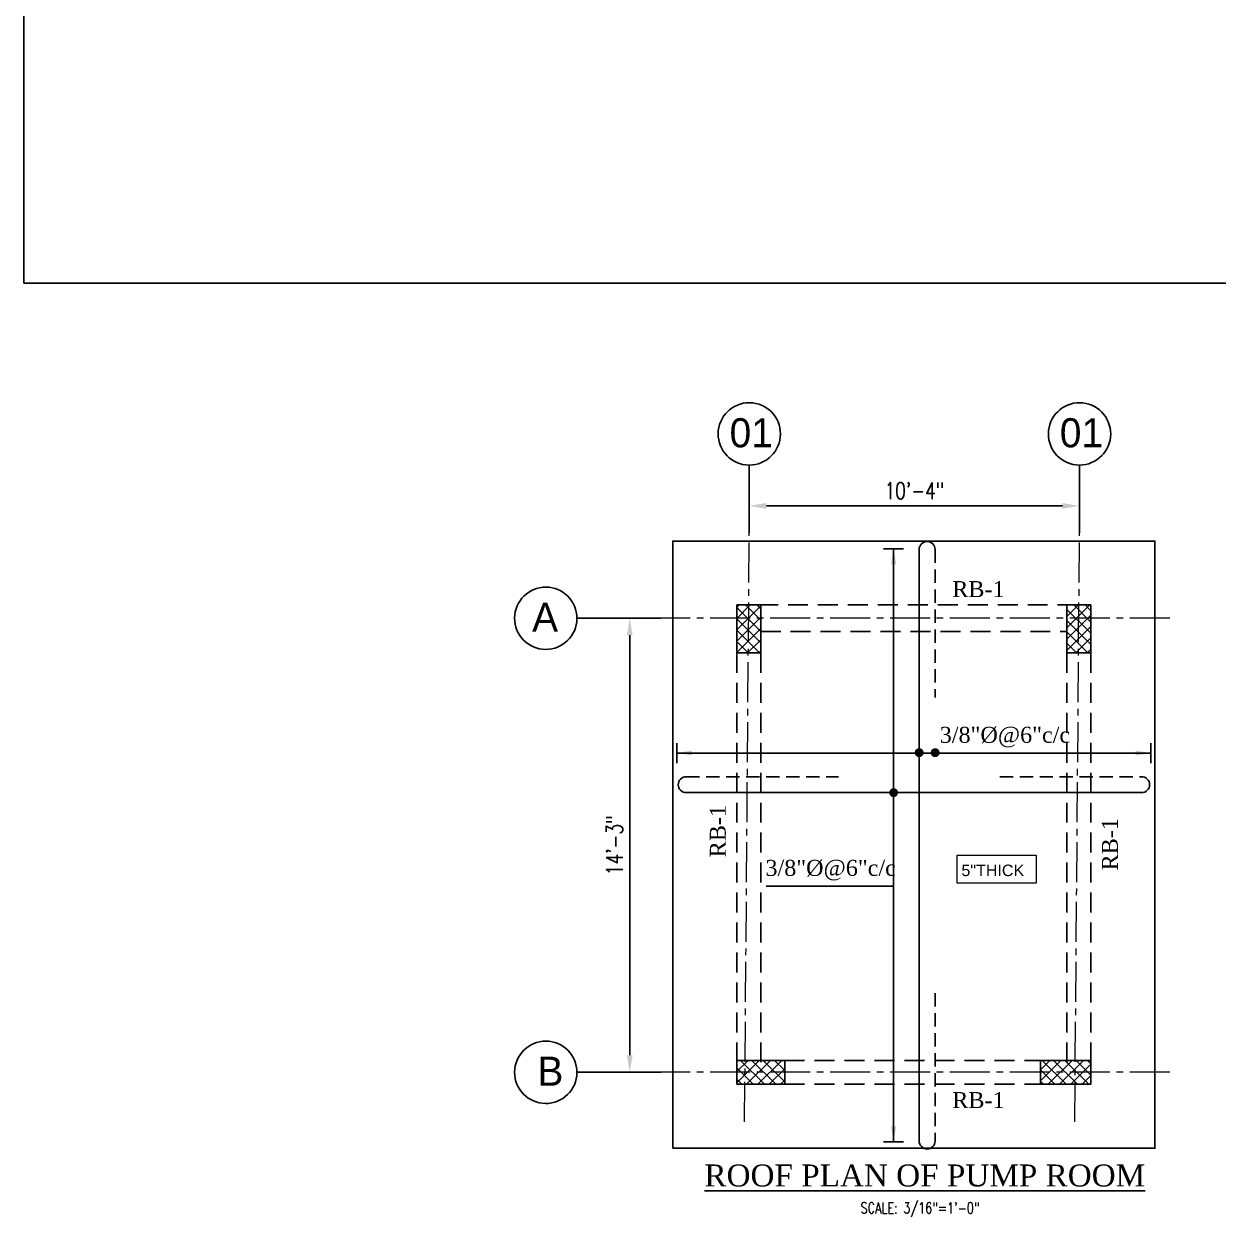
# Model space of a CAD drawing. Extents: x 646770 to 647667, y -185906 to -184623.
# Drawn here: x 646770.3 to 647218.7, y -185906.3 to -185458.3 of the extents above; entities that cross this region are included whole.
import ezdxf
from ezdxf.enums import TextEntityAlignment as Align

# ---------------------------------------------------------------- set-up
doc = ezdxf.new("R2010")
doc.units = 0
doc.header["$LTSCALE"] = 20
doc.header["$MEASUREMENT"] = 0
doc.header["$PDMODE"] = 32
doc.linetypes.add('CENTER2', pattern=[1.125, 0.75, -0.125, 0.125, -0.125])
doc.linetypes.add('HIDDEN', pattern=[0.375, 0.25, -0.125])
doc.layers.get('DEFPOINTS').update_dxf_attribs({"linetype": 'CONTINUOUS'})
doc.layers.add('03--GRID', color=252, linetype='CENTER2', lineweight=18)
for name, color, linetype in [('A-TYP-DIM', 1, 'CONTINUOUS'), ('A-TYP-N-TEXT', 2, 'CONTINUOUS'), ('A-TYP-REIN-ARROW', 1, 'CONTINUOUS'), ('BEAM', 4, 'HIDDEN'), ('DIM', 1, 'CONTINUOUS'), ('FTG-MAR', 2, 'CONTINUOUS'), ('GRID CIRCLE', 2, 'CONTINUOUS'), ('GROUND LEVEL', 8, 'CONTINUOUS'), ('S-TEXT', 2, 'CONTINUOUS'), ('Steel', 6, 'CONTINUOUS'), ('TEXT-AXIS', 93, 'CONTINUOUS'), ('TIE', 1, 'CONTINUOUS')]:
    doc.layers.add(name, color=color, linetype=linetype)
doc.styles.add('AERIAL', font='times.ttf')
doc.styles.add('QASIM', font='arial.ttf')
doc.styles.add('rizwan', font='romans.shx', dxfattribs={"width": 0.75})
doc.styles.add('ROMANS', font='times.ttf')
doc.styles.add('SECTION TX', font='romans.shx', dxfattribs={"width": 0.7})
doc.styles.add('style1', font='romans.shx')
doc.dimstyles.new('STYLE-64', dxfattribs={"dimscale": 64, "dimtxt": 0.09375, "dimasz": 0.09375, "dimexe": 0.0625, "dimexo": 0.0625, "dimgap": 0.03125, "dimtad": 1, "dimzin": 3, "dimdsep": 46, "dimlunit": 4, "dimtxsty": 'rizwan', "dimcen": 0.125, "dimdle": 4, "dimclrd": 1, "dimclre": 1, "dimclrt": 2, "dimadec": 0, "dimazin": 0, "dimtfac": 0.5, "dimtix": 1, "dimtmove": 2, "dimatfit": 3, "dimfxl": 0, "dimfrac": 1, "dimtolj": 1, "dimtzin": 3, "dimarcsym": 0})

# ---------------------------------------------------------------- blocks, each defined once
blk = doc.blocks.new('DO')
at = {"layer": 'Steel', "const_width": 1.25}
blk.add_lwpolyline([(-0.625, 0, 1), (0.625, 0, 1)], format="xyb", close=True, dxfattribs=at)
blk = doc.blocks.new('TIE')
at = {"layer": 'A-TYP-REIN-ARROW', "color": 6, "ltscale": 1.5}
blk.add_line((0, 3.75), (0, -3.75), dxfattribs=at)
at = {"layer": 'A-TYP-REIN-ARROW', "ltscale": 1.5}
blk.add_solid([(-5.76, 0.96), (-5.76, -0.96), (0, 0)], dxfattribs=at)
blk = doc.blocks.new('*D111')
at = {"layer": 'A-TYP-DIM', "color": 1, "lineweight": -2, "ltscale": 1.5, "transparency": 16777216}
for p, q in [((647006.8, -185681.45), (646993.81, -185681.45)), ((646997.81, -185687.85), (646997.81, -185845.55)), ((647006.8, -185851.95), (646993.81, -185851.95))]:
    blk.add_line(p, q, dxfattribs=at)
at = {"layer": 'A-TYP-DIM', "color": 1, "ltscale": 1.5, "transparency": 16777216}
for points in [[(646996.74, -185687.85), (646998.88, -185687.85), (646997.81, -185681.45)], [(646996.74, -185845.55), (646998.88, -185845.55), (646997.81, -185851.95)]]:
    blk.add_solid(points, dxfattribs=at)
at = {"layer": 'DEFPOINTS', "color": 0, "ltscale": 1.5, "transparency": 16777216}
for p in [(647014.8, -185681.45), (646997.81, -185851.95), (647014.8, -185851.95)]:
    blk.add_point(p, dxfattribs=at)
at = {"layer": 'A-TYP-DIM', "color": 2, "ltscale": 1.5, "transparency": 16777216, "insert": (646992.09, -185766.7), "char_height": 6.25, "attachment_point": 5, "rotation": 90, "style": 'rizwan'}
blk.add_mtext('\\A1;14\'-3"', dxfattribs=at)
blk = doc.blocks.new('*D112')
at = {"layer": 'A-TYP-DIM', "color": 1, "lineweight": -2, "ltscale": 1.5, "transparency": 16777216}
for p, q in [((647042.69, -185641.34), (647042.69, -185635.27)), ((647166.69, -185641.34), (647166.69, -185635.27)), ((647049.09, -185639.27), (647160.29, -185639.27))]:
    blk.add_line(p, q, dxfattribs=at)
at = {"layer": 'A-TYP-DIM', "color": 1, "ltscale": 1.5, "transparency": 16777216}
for points in [[(647049.09, -185638.2), (647049.09, -185640.33), (647042.69, -185639.27)], [(647160.29, -185638.2), (647160.29, -185640.33), (647166.69, -185639.27)]]:
    blk.add_solid(points, dxfattribs=at)
at = {"layer": 'DEFPOINTS', "color": 0, "ltscale": 1.5, "transparency": 16777216}
for p in [(647166.69, -185639.27), (647042.69, -185649.34), (647166.69, -185649.34)]:
    blk.add_point(p, dxfattribs=at)
at = {"layer": 'A-TYP-DIM', "color": 2, "ltscale": 1.5, "transparency": 16777216, "insert": (647104.69, -185633.55), "char_height": 6.25, "attachment_point": 5, "style": 'rizwan'}
blk.add_mtext('\\A1;10\'-4"', dxfattribs=at)

msp = doc.modelspace()

# ---------------------------------------------------------------- hatches: boundary and pattern name
at = {"layer": 'GROUND LEVEL'}
h = msp.add_hatch(dxfattribs=at)
h.set_pattern_fill('ANSI37', color=256, scale=24, style=0)
h.set_pattern_definition([(45, (646895.7895, -184839.4202), (-2.12132, 2.12132), []), (135, (646895.7895, -184839.4202), (-2.12132, -2.12132), [])])
h.paths.add_polyline_path([(647037.97173, -185676.45161), (647046.97173, -185676.45161), (647046.97173, -185694.45161), (647037.97173, -185694.45161)])
h = msp.add_hatch(dxfattribs=at)
h.set_pattern_fill('ANSI37', color=256, scale=24, style=0)
h.set_pattern_definition([(45, (646891.7895, -184839.4202), (-2.12132, 2.12132), []), (135, (646891.7895, -184839.4202), (-2.12132, -2.12132), [])])
h.paths.add_polyline_path([(647170.97173, -185676.45161), (647161.97173, -185676.45161), (647161.97173, -185694.45161), (647170.97173, -185694.45161)])
h = msp.add_hatch(dxfattribs=at)
h.set_pattern_fill('ANSI37', color=256, scale=24, style=0)
h.set_pattern_definition([(45, (646900.7895, -184949.4202), (-2.12132, 2.12132), []), (135, (646900.7895, -184949.4202), (-2.12132, -2.12132), [])])
h.paths.add_polyline_path([(647037.97173, -185856.45161), (647037.97173, -185847.45161), (647055.97173, -185847.45161), (647055.97173, -185856.45161)])
h = msp.add_hatch(dxfattribs=at)
h.set_pattern_fill('ANSI37', color=256, scale=24, style=0)
h.set_pattern_definition([(45, (646886.7895, -184949.4202), (-2.12132, 2.12132), []), (135, (646886.7895, -184949.4202), (-2.12132, -2.12132), [])])
h.paths.add_polyline_path([(647170.97173, -185856.45161), (647170.97173, -185847.45161), (647151.97173, -185847.45161), (647151.97173, -185856.45161)])

# ---------------------------------------------------------------- linework, layer by layer
at = {"layer": '03--GRID'}
for p, q in [((647040.93503, -185870.48512), (647042.76622, -185639.26747)), ((647164.93503, -185870.48512), (647166.76622, -185639.26747)), ((647200.54277, -185681.45161), (646999.57962, -185681.45161)), ((647200.54277, -185851.95161), (646999.57962, -185851.95161))]:
    msp.add_line(p, q, dxfattribs=at)
at = {"layer": 'A-TYP-N-TEXT', "lineweight": 0, "ltscale": 1.5}
msp.add_lwpolyline([(647120.70853, -185770.42026), (647150.36838, -185770.42026), (647150.36838, -185780.90201), (647120.70853, -185780.90201)], close=True, dxfattribs=at)
at = {"layer": 'BEAM', "linetype": 'HIDDEN', "ltscale": 1.5}
for p, q in [((647045.97173, -185676.45161), (647162.97173, -185676.45161)), ((647046.97173, -185686.45161), (647161.97173, -185686.45161)), ((647037.97173, -185694.45161), (647037.97173, -185848.45161)), ((647046.97173, -185694.45161), (647046.97173, -185848.45161)), ((647161.97173, -185694.45161), (647161.97173, -185848.45161)), ((647170.97173, -185694.45161), (647170.97173, -185848.45161)), ((647055.97173, -185847.45161), (647151.97173, -185847.45161)), ((647055.97173, -185856.45161), (647151.97173, -185856.45161))]:
    msp.add_line(p, q, dxfattribs=at)
at = {"layer": 'BEAM', "linetype": 'Continuous', "ltscale": 1.5}
msp.add_lwpolyline([(647013.97173, -185880.45161), (647194.97173, -185880.45161), (647194.97173, -185652.45161), (647013.97173, -185652.45161)], close=True, dxfattribs=at)
at = {"layer": 'BEAM', "color": 6, "linetype": 'Continuous'}
for points in [[(647037.97173, -185676.45161), (647046.97173, -185676.45161), (647046.97173, -185694.45161), (647037.97173, -185694.45161)], [(647170.97173, -185676.45161), (647161.97173, -185676.45161), (647161.97173, -185694.45161), (647170.97173, -185694.45161)], [(647037.97173, -185856.45161), (647037.97173, -185847.45161), (647055.97173, -185847.45161), (647055.97173, -185856.45161)], [(647170.97173, -185856.45161), (647170.97173, -185847.45161), (647151.97173, -185847.45161), (647151.97173, -185856.45161)]]:
    msp.add_lwpolyline(points, close=True, dxfattribs=at)
at = {"layer": 'DEFPOINTS'}
msp.add_lwpolyline([(646770.29531, -185555.57663), (647667.16213, -185555.57663), (647667.16213, -184753.17991), (646770.29531, -184753.17991)], close=True, dxfattribs=at)
at = {"layer": 'GRID CIRCLE'}
for points in [[(647042.68651, -185649.33284), (647042.68651, -185623.92625, 309.301786002), (647042.5352, -185623.92527)], [(647166.68651, -185649.33284), (647166.68651, -185623.92625, 309.301786002), (647166.5352, -185623.92527)], [(647009.64885, -185681.45161), (646977.96509, -185681.45161, 309.301786002), (646977.96411, -185681.60292)], [(647009.64885, -185851.95161), (646977.96509, -185851.95161, 309.301786002), (646977.96411, -185852.10292)]]:
    msp.add_lwpolyline(points, format="xyb", dxfattribs=at)
at = {"layer": 'Steel'}
for p, q in [((647106.47173, -185655.62957), (647106.47173, -185877.74611)), ((647019.0194, -185746.93847), (647190.02475, -185746.93847))]:
    msp.add_line(p, q, dxfattribs=at)
at = {"layer": 'Steel', "linetype": 'HIDDEN'}
for p, q in [((647112.47173, -185655.62957), (647112.47173, -185711.1587)), ((647019.0194, -185740.93847), (647076.22173, -185740.93847)), ((647136.72173, -185740.93847), (647190.02475, -185740.93847)), ((647112.47173, -185822.21698), (647112.47173, -185877.74611))]:
    msp.add_line(p, q, dxfattribs=at)
at = {"layer": 'Steel'}
for centre, start, end in [((647109.47173, -185655.62957), 0, 180), ((647019.0194, -185743.93847), 90, 270), ((647190.02475, -185743.93847), 270, 90), ((647109.47173, -185877.74611), 180, 0)]:
    msp.add_arc(centre, 3, start, end, dxfattribs=at)
at = {"layer": 'TIE'}
for p, q in [((647096.88307, -185655.39707), (647096.88307, -185878.04883)), ((647015.47173, -185732.05731), (647193.47173, -185732.05731)), ((647096.88307, -185782.0225), (647049.01625, -185782.0225))]:
    msp.add_line(p, q, dxfattribs=at)

# ---------------------------------------------------------------- block references
at = {"layer": 'FTG-MAR'}
for p, rotation in [((647096.88307, -185655.39707), 90), ((647015.47173, -185732.05731), 180)]:
    msp.add_blockref('TIE', p, dxfattribs=dict(at, rotation=rotation))
at = {"layer": 'FTG-MAR', "xscale": -1.333333333333333, "yscale": 1.333333333333333, "zscale": 1.333333333333333}
for p in [(647106.47173, -185731.91823), (647112.47173, -185731.91823), (647096.88307, -185746.93847)]:
    msp.add_blockref('DO', p, dxfattribs=at)
at = {"layer": 'FTG-MAR', "xscale": -1}
for p, rotation in [((647193.47173, -185732.05731), 180), ((647096.88307, -185878.04883), 90)]:
    msp.add_blockref('TIE', p, dxfattribs=dict(at, rotation=rotation))

# ---------------------------------------------------------------- texts
at = {"layer": 'A-TYP-N-TEXT', "lineweight": 0, "ltscale": 1.5, "style": 'QASIM'}
msp.add_attdef('5"THICK', (647122.33052, -185778.2806), '24"Thick', height=4.32, dxfattribs=at)
at = {"layer": 'DIM', "color": 2, "ltscale": 1.5, "style": 'SECTION TX', "width": 0.75}
msp.add_text('SCALE: 3/16"=1\'-0"', height=4.125, dxfattribs=at).set_placement((647106.8161, -185902.88588), align=Align.MIDDLE_CENTER)
at = {"layer": 'GRID CIRCLE', "char_height": 10.92, "attachment_point": 1, "style": 'style1'}
for s, insert in [('{\\fCentury Gothic|b0|i0|c0|p34;01}', (647035.28986, -185606.33937)), ('{\\fCentury Gothic|b0|i0|c0|p34;01}', (647159.28986, -185606.33937)), ('\\pi-0.069638;{\\fCentury Gothic|b0|i0|c0|p34;A}', (646961.20681, -185675.56473)), ('\\pi1.9199;{\\fCentury Gothic|b0|i0|c0|p34;B}', (646961.20681, -185846.06473))]:
    msp.add_mtext_dynamic_manual_height_columns(s, width=10.3798532, gutter_width=60, heights=[0], dxfattribs=dict(at, insert=insert))
at = {"layer": 'S-TEXT', "style": 'ROMANS'}
for s, p in [('RB-1', (647118.9029, -185673.50079)), ('3/8"%%C@6"c/c', (647114.20006, -185728.21957)), ('3/8"%%C@6"c/c', (647048.75063, -185778.18476)), ('RB-1', (647118.9029, -185865.36903))]:
    msp.add_text(s, height=6, dxfattribs=at).set_placement(p)
for p in [(647033.86083, -185771.20054), (647181.08264, -185776.13321)]:
    msp.add_text('RB-1', height=6, rotation=90, dxfattribs=at).set_placement(p)
at = {"layer": 'TEXT-AXIS', "style": 'AERIAL'}
msp.add_text('%%UROOF PLAN OF PUMP ROOM', height=8.25, dxfattribs=at).set_placement((647108.58151, -185894.81387), align=Align.CENTER)

# ---------------------------------------------------------------- dimensions: what is measured, and where the dimension line sits
at = {"layer": 'A-TYP-DIM', "ltscale": 1.5}
for base, p1, p2, angle, picture, middle in [((647166.68651, -185639.26747), (647042.68648, -185649.3367), (647166.68651, -185649.3367), 180, '*D112', (647104.68649, -185633.54723)), ((646997.8083390546, -185851.9516148164), (647014.7987152261, -185681.4516148164), (647014.7987152261, -185851.9516148164), 90, '*D111', (646992.0881009593, -185766.7016148163))]:
    dim = msp.add_linear_dim(base=base, p1=p1, p2=p2, angle=angle, dimstyle='STYLE-64', override={"dimscale": 64, "dimtxt": 0.097656, "dimasz": 0.1, "dimexo": 0.125, "dimdec": 0, "dimlfac": 1, "dimtmove": 0, "dimatfit": 2}, dxfattribs=at)
    dim.commit()
    dim.dimension.update_dxf_attribs({"geometry": picture, "text_midpoint": middle})

doc.saveas('drawing.dxf')
